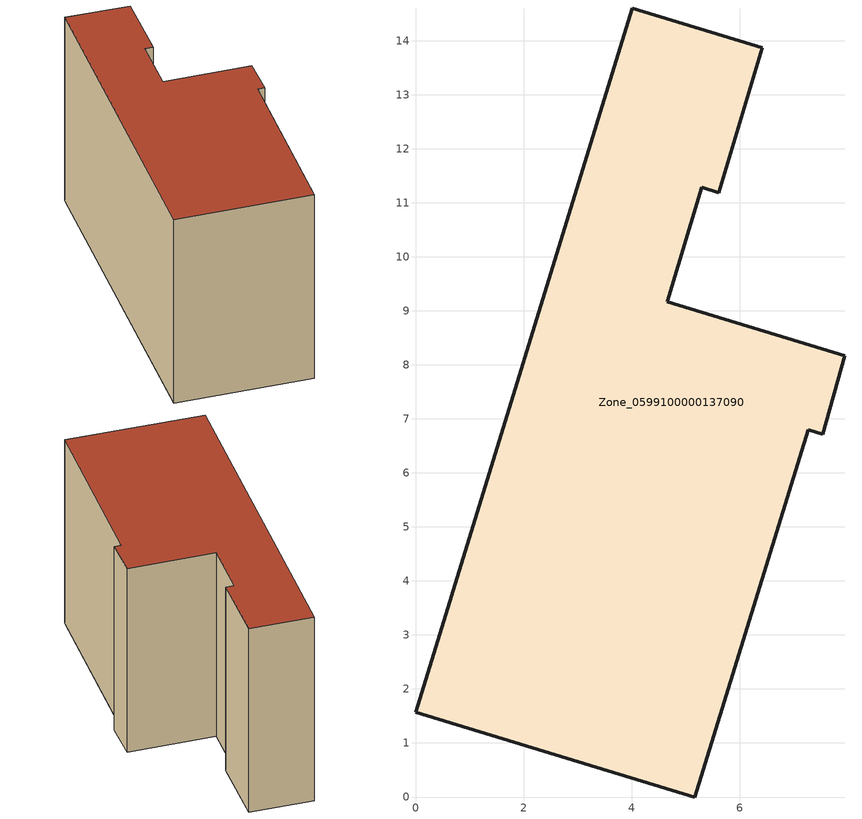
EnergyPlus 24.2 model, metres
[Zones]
Zone_0599100000137090
 floor ground (C_G): 5.3,11.29 4.66,9.17 7.95,8.17 7.54,6.72 7.27,6.8 5.17,0 0,1.57 4.01,14.61 6.42,13.87 5.61,11.19 z0
 wall outside (C_F): 4.01,14.61 0,1.57 5.17,0 7.27,6.8 7.54,6.72 7.95,8.17 4.66,9.17 5.3,11.29 5.61,11.19 6.42,13.87 4.01,14.61 z0:8.21
 roof outside (C_R): 5.61,11.19 6.42,13.87 4.01,14.61 0,1.57 5.17,0 7.27,6.8 7.54,6.72 7.95,8.17 4.66,9.17 5.3,11.29 z8.21
[BUILDING]
Pand.0599100000137090: North Axis=0; Terrain=City; Loads Convergence Tolerance Value=0.04; Temperature Convergence Tolerance Value=0.4; Solar Distribution=FullExterior; Maximum Number of Warmup Days=25; Minimum Number of Warmup Days=1
[Site:Location]
Rotterdam.The.Hague.AP_ZH_NLD Design_Conditions: Latitude=51.96; Longitude=4.45; Time Zone=1; Elevation=-4.5
[SITE:GROUNDTEMPERATURE:BUILDINGSURFACE]
18, 18, 18, 18, 18, 18, 18, 18, 18, 18, 18, 18
[MATERIAL] Thermal Absorptance=0.9; Solar Absorptance=0.7; Visible Absorptance=0.7
Name | Roughness | Thickness | Conductivity | Density | Specific Heat
G.TI.1975-1991 | MediumSmooth | 0.15 | 0.288461 | 540 | 1210
F.TI.1975-1991 | Rough | 0.3 | 0.230769 | 1920 | 840
R.TI.1975-1991 | MediumRough | 0.2 | 0.153846 | 1500 | 1000
[CONSTRUCTION]
C_G: G.TI.1975-1991
C_F: F.TI.1975-1991
C_R: R.TI.1975-1991
[ZONE]
Zone_0599100000137090: Type=1; Multiplier=1; Ceiling Height=Autocalculate; Volume=Autocalculate; Floor Area=autocalculate; Part of Total Floor Area=Yes
[ZONEINFILTRATION:DESIGNFLOWRATE]
Infil_Zone_0599100000137090: Zone or ZoneList or Space or SpaceList=Zone_0599100000137090; Schedule=AlwaysOn; Design Flow Rate Calculation Method=Flow/Area; Flow Rate per Floor Area=0.003; Constant Term Coefficient=1; Temperature Term Coefficient=0; Velocity Term Coefficient=0; Velocity Squared Term Coefficient=0
[HVACTEMPLATE:ZONE:IDEALLOADSAIRSYSTEM]
Zone_0599100000137090: Maximum Heating Supply Air Temperature=50; Minimum Cooling Supply Air Temperature=13; Maximum Heating Supply Air Humidity Ratio=0.0156; Minimum Cooling Supply Air Humidity Ratio=0.0077; Heating Limit=NoLimit; Cooling Limit=NoLimit; Dehumidification Control Type=ConstantSensibleHeatRatio; Cooling Sensible Heat Ratio=0.7; Dehumidification Setpoint=60; Humidification Control Type=None; Humidification Setpoint=30; Outdoor Air Method=None; Outdoor Air Flow Rate per Person=0.00944; Outdoor Air Flow Rate per Zone Floor Area=0; Outdoor Air Flow Rate per Zone=0; Demand Controlled Ventilation Type=None; Outdoor Air Economizer Type=NoEconomizer; Heat Recovery Type=None; Sensible Heat Recovery Effectiveness=0.7; Latent Heat Recovery Effectiveness=0.65
[ZONECONTROL:THERMOSTAT]
ThermostatControl_Zone_0599100000137090: Zone or ZoneList=Zone_0599100000137090; Control Type Schedule=DualSetpointControlType; Control 1=Thermostat_Zone_0599100000137090; Temperature Difference Between Cutout And Setpoint=0
[THERMOSTATSETPOINT:DUALSETPOINT]
Thermostat_Zone_0599100000137090: Heating Setpoint Temperature Schedule=HeatingSetpoint_Zone_0599100000137090; Cooling Setpoint Temperature Schedule=CoolingSetpoint_Zone_0599100000137090
[SCHEDULE:COMPACT]
HeatingSetpoint_Zone_0599100000137090: Through: 12/31, For: AllDays, Until: 24:00, 21
CoolingSetpoint_Zone_0599100000137090: Through: 12/31, For: AllDays, Until: 24:00, 24
DualSetpointControlType: Through: 12/31, For: AllDays, Until: 24:00, 4
AlwaysOn: Through: 12/31, For: AllDays, Until: 24:00, 1
